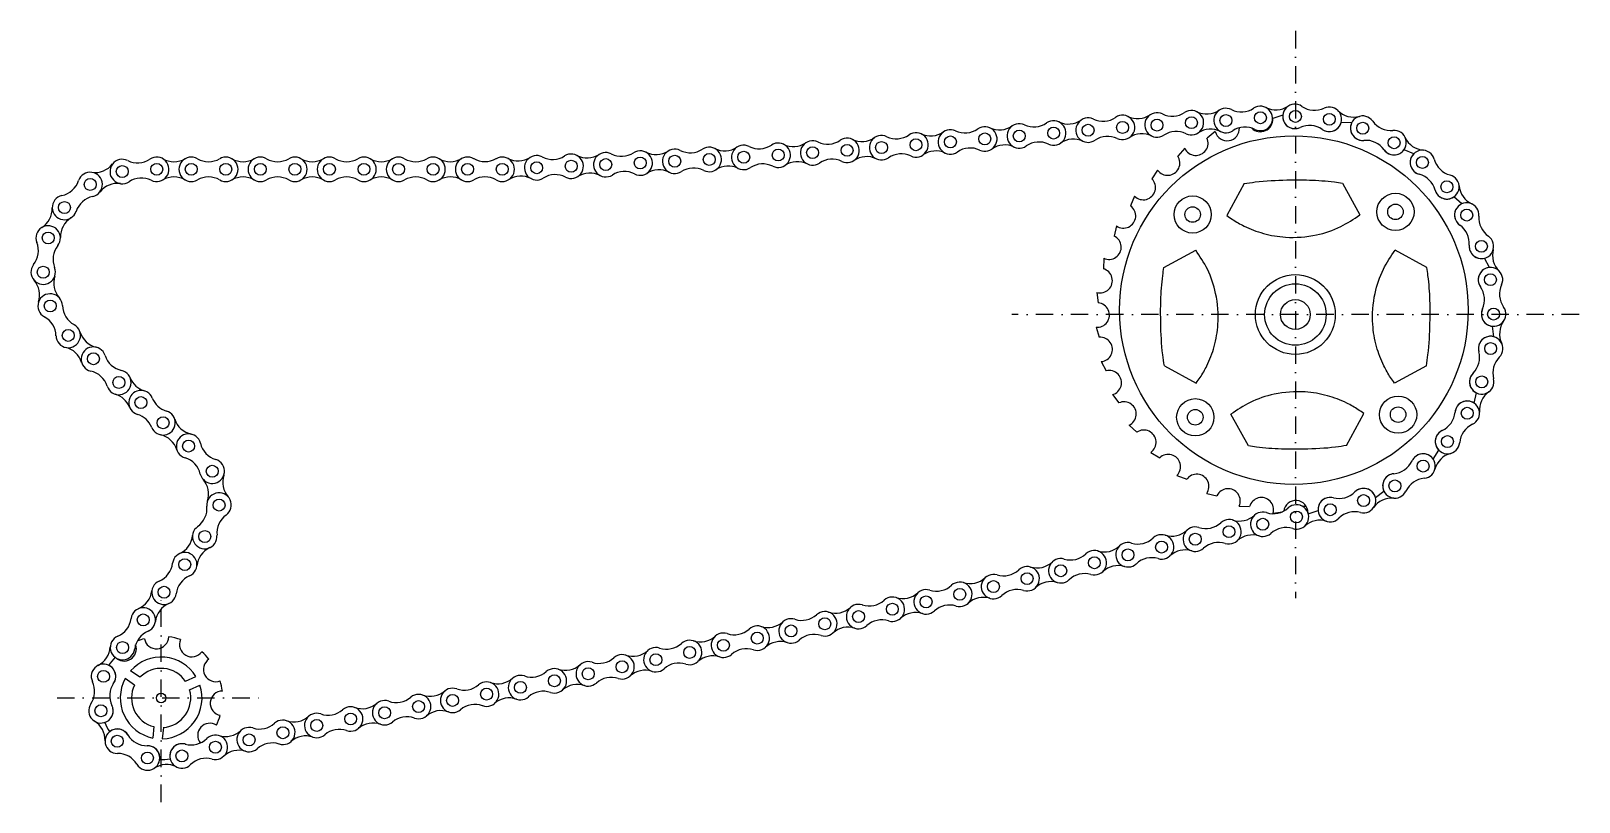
# Model space of a CAD drawing. Header units: millimetres. Extents: x -462 to 104, y -178 to 104.
import ezdxf

# ---------------------------------------------------------------- set-up
doc = ezdxf.new("R2010")
doc.units = ezdxf.units.MM
doc.linetypes.add('DASHDOT2', pattern=[12.7, 6.35, -3.175, 0, -3.175])
for name, color, linetype in [('ceco.net 413 axes', 9, 'DASHDOT2'), ('ceco.net 413 bike chain', 7, 'Continuous'), ('ceco.net 413 bike chain B', 8, 'Continuous'), ('ceco.net 413 chain rings', 5, 'Continuous')]:
    doc.layers.add(name, color=color, linetype=linetype)

msp = doc.modelspace()

# ---------------------------------------------------------------- linework, layer by layer
at = {"layer": 'ceco.net 413 axes'}
for p, q in [((0, 103.58), (0, -103.59)), ((103.59, -0.01), (-103.59, 0)), ((-414.2, -178.06), (-414.2, -102.03)), ((-452.21, -140.05), (-376.19, -140.05))]:
    msp.add_line(p, q, dxfattribs=at)
at = {"layer": 'ceco.net 413 bike chain'}
for centre in [(-12.78, 71.9), (0, 72.38), (-88.27, 66.28), (-75.7, 67.3), (-63.12, 68.34), (-50.53, 69.18), (-37.95, 70.08), (-25.36, 70.87), (12.4, 71.31), (24.59, 68.07), (-151.13, 61.01), (-138.55, 62.03), (-125.98, 63.06), (-113.41, 64.14), (-100.84, 65.22), (36.04, 62.77), (-251.85, 54.76), (-239.25, 55.36), (-226.65, 56.01), (-214.05, 56.65), (-201.46, 57.48), (-188.87, 58.27), (-176.29, 59.13), (-163.7, 59.98), (46.39, 55.55), (-428.41, 52.24), (-415.82, 53.05), (-403.21, 53.05), (-390.59, 53.05), (-377.97, 53.05), (-365.36, 53.05), (-352.74, 53.05), (-340.13, 53.05), (-327.51, 53.05), (-314.9, 53.05), (-302.28, 53.05), (-289.66, 53.05), (-277.06, 53.62), (-264.46, 54.18), (-440.11, 47.52), (55.33, 46.65), (-449.5, 39.09), (62.59, 36.34), (-455.45, 27.97), (67.95, 24.92), (-457.27, 15.48), (71.25, 12.74), (-454.72, 3.13), (72.38, 0.17), (-448.12, -7.63), (71.31, -12.4), (-438.95, -16.14), (68.07, -24.59), (-429.64, -24.8), (-421.57, -32.17), (62.77, -36.04), (-413.51, -39.54), (55.55, -46.39), (-404.19, -48.05), (-395.54, -57.23), (46.65, -55.33), (36.34, -62.59), (-393.04, -69.59), (24.92, -67.95), (0.41, -73.94), (12.75, -71.28), (-398.26, -81.08), (-24.24, -79.31), (-11.92, -76.61), (-48.84, -84.93), (-36.55, -82.06), (-405.58, -91.35), (-73.41, -90.65), (-61.13, -87.78), (-97.97, -96.46), (-85.69, -93.57), (-413.15, -101.44), (-122.54, -102.19), (-110.24, -99.37), (-147.18, -107.61), (-134.85, -104.94), (-420.73, -111.53), (-171.84, -112.95), (-159.5, -110.31), (-208.86, -120.81), (-196.52, -118.19), (-184.18, -115.56), (-428.3, -121.62), (-233.54, -126.06), (-221.2, -123.43), (-435.25, -132.15), (-258.24, -131.21), (-245.88, -128.67), (-282.98, -136.17), (-270.59, -133.78), (-320.17, -143.18), (-307.76, -140.94), (-295.35, -138.64), (-436.19, -144.73), (-344.99, -147.72), (-332.58, -145.47), (-369.72, -152.75), (-357.38, -150.09), (-430.21, -155.84), (-394.39, -158.03), (-382.06, -155.37), (-419.19, -161.97), (-406.6, -161.21)]:
    msp.add_circle(centre, 2.18, dxfattribs=at)
for centre, radius, start, end in [((-50.54, 69.25), 4.47, 63.8114, 303.8114), ((-44.97, 80.57), 8.14, 243.8114, 303.8114), ((-37.95, 70.08), 4.47, 243.8114, 123.8114), ((-25.36, 70.87), 4.47, 63.4299, 303.4299), ((-19.72, 82.16), 8.14, 243.4299, 303.4299), ((-12.77, 71.63), 4.47, 243.4299, 123.4299), ((-0.17, 72.38), 4.47, 55.1372, 295.1372), ((7.04, 82.73), 8.14, 235.1372, 295.1372), ((12.4, 71.31), 4.47, 235.1372, 115.1372), ((-113.41, 64.14), 4.47, 244.9952, 124.9952), ((-100.84, 65.24), 4.47, 64.9147, 304.9147), ((-95.49, 76.66), 8.14, 244.9147, 304.9147), ((-88.27, 66.32), 4.47, 244.9147, 124.9147), ((-75.7, 67.36), 4.47, 64.461, 304.461), ((-70.26, 78.74), 8.14, 244.461, 304.461), ((-63.12, 68.34), 4.47, 244.461, 124.461), ((-18.41, 60.34), 8.14, 63.4299, 123.4299), ((5.19, 60.95), 8.14, 55.1372, 115.1372), ((24.59, 68.07), 4.47, 35.1372, 275.1372), ((34.91, 75.33), 8.14, 215.1372, 275.1372), ((-188.87, 58.19), 4.47, 243.6132, 123.6132), ((-176.28, 59.04), 4.47, 64.1527, 304.1527), ((-170.78, 70.39), 8.14, 244.1527, 304.1527), ((-163.7, 59.95), 4.47, 244.1527, 124.1527), ((-151.12, 60.93), 4.47, 64.7025, 304.7025), ((-145.73, 72.33), 8.14, 244.7025, 304.7025), ((-138.55, 61.96), 4.47, 244.7025, 124.7025), ((-125.98, 63.04), 4.47, 64.9952, 304.9952), ((-120.65, 74.47), 8.14, 244.9952, 304.9952), ((-93.62, 54.89), 8.14, 64.9147, 124.9147), ((-68.56, 56.96), 8.14, 64.461, 124.461), ((-43.52, 58.76), 8.14, 63.8114, 123.8114), ((25.72, 55.5), 8.14, 35.1372, 95.1372), ((36.04, 62.77), 4.47, 215.1372, 95.1372), ((-428.41, 52.24), 4.47, 63.6554, 303.6554), ((-422.81, 63.55), 8.14, 243.6554, 303.6554), ((-415.82, 53.05), 4.47, 243.6554, 123.6554), ((-403.21, 53.05), 4.47, 60, 300), ((-396.9, 63.97), 8.14, 240, 300), ((-390.59, 53.05), 4.47, 240, 120), ((-377.97, 53.05), 4.47, 60, 300), ((-371.67, 63.97), 8.14, 240, 300), ((-365.36, 53.05), 4.47, 240, 120), ((-352.74, 53.05), 4.47, 60, 300), ((-346.43, 63.97), 8.14, 240, 300), ((-340.13, 53.05), 4.47, 240, 120), ((-327.51, 53.05), 4.47, 60, 300), ((-321.2, 63.97), 8.14, 240, 300), ((-314.9, 53.05), 4.47, 240, 120), ((-302.28, 53.06), 4.47, 60, 300), ((-295.97, 63.99), 8.14, 240, 300), ((-289.66, 53.06), 4.47, 240, 120), ((-277.06, 53.61), 4.47, 62.5123, 302.5123), ((-271.24, 64.8), 8.14, 242.5123, 302.5123), ((-264.46, 54.16), 4.47, 242.5123, 122.5123), ((-251.85, 54.73), 4.47, 62.7251, 302.7251), ((-246.07, 65.94), 8.14, 242.7251, 302.7251), ((-239.25, 55.33), 4.47, 242.7251, 122.7251), ((-226.65, 55.97), 4.47, 63.1063, 303.1063), ((-220.94, 67.22), 8.14, 243.1063, 303.1063), ((-214.05, 56.65), 4.47, 243.1063, 123.1063), ((-201.46, 57.39), 4.47, 63.6132, 303.6132), ((-195.85, 68.69), 8.14, 243.6132, 303.6132), ((-169.2, 48.6), 8.14, 64.1527, 124.1527), ((-143.94, 50.56), 8.14, 64.7025, 124.7025), ((-118.74, 52.7), 8.14, 64.9952, 124.9952), ((46.39, 55.55), 4.47, 15.1372, 255.1372), ((58.57, 58.85), 8.14, 195.1372, 255.1372), ((-440.11, 47.52), 4.47, 281.9135, 161.9135), ((-270.28, 42.97), 8.14, 62.5123, 122.5123), ((-245.03, 44.12), 8.14, 62.7251, 122.7251), ((-219.76, 45.4), 8.14, 63.1063, 123.1063), ((-194.48, 46.88), 8.14, 63.6132, 123.6132), ((43.15, 43.36), 8.14, 15.1372, 75.1372), ((55.33, 46.65), 4.47, 195.1372, 75.1372), ((-452.1, 51.43), 8.14, 281.9135, 341.9135), ((-421.42, 41.74), 8.14, 63.6554, 123.6554), ((-396.9, 42.12), 8.14, 60, 120), ((-371.67, 42.12), 8.14, 60, 120), ((-346.43, 42.12), 8.14, 60, 120), ((-321.2, 42.12), 8.14, 60, 120), ((-295.97, 42.14), 8.14, 60, 120), ((-449.5, 39.09), 4.47, 101.9135, 341.9135), ((-437.5, 35.17), 8.14, 101.9135, 161.9135), ((62.59, 36.34), 4.47, 355.1372, 235.1372), ((75.16, 35.27), 8.14, 175.1372, 235.1372), ((-455.45, 27.97), 4.47, 321.729, 201.729), ((55.38, 25.99), 8.14, 355.1372, 55.1372), ((67.95, 24.92), 4.47, 175.1372, 55.1372), ((-467.17, 23.3), 8.14, 321.729, 21.729), ((-445.55, 20.15), 8.14, 141.729, 201.729), ((-457.27, 15.48), 4.47, 141.729, 21.729), ((71.25, 12.74), 4.47, 335.1372, 215.1372), ((-454.72, 3.13), 4.47, 1.5445, 241.5445), ((60.93, 5.48), 8.14, 335.1372, 35.1372), ((82.69, 7.43), 8.14, 155.1372, 215.1372), ((-442.11, 3.47), 8.14, 181.5445, 241.5445), ((72.38, 0.17), 4.47, 155.1372, 35.1372), ((-460.74, -7.97), 8.14, 1.5445, 61.5445), ((-448.12, -7.63), 4.47, 181.5445, 61.5445), ((71.31, -12.4), 4.47, 315.1372, 195.1372), ((-438.95, -16.29), 4.47, 17.5802, 257.5802), ((-426.92, -12.48), 8.14, 197.5802, 257.5802), ((59.13, -15.69), 8.14, 315.1372, 15.1372), ((80.25, -21.3), 8.14, 135.1372, 195.1372), ((-441.66, -28.61), 8.14, 17.5802, 77.5802), ((-429.64, -24.8), 4.47, 197.5802, 77.5802), ((68.07, -24.59), 4.47, 135.1372, 15.1372), ((-421.57, -32.17), 4.47, 21.9232, 253.2371), ((-409.87, -27.46), 8.14, 201.9232, 253.2371), ((62.77, -36.04), 4.47, 295.1372, 175.1372), ((-425.21, -44.25), 8.14, 21.9232, 73.2371), ((-413.51, -39.54), 4.47, 201.9232, 73.2371), ((50.19, -34.97), 8.14, 295.1372, 355.1372), ((-404.19, -48.05), 4.47, 13.3062, 253.3062), ((55.55, -46.39), 4.47, 115.1372, 355.1372), ((68.12, -47.46), 8.14, 115.1372, 175.1372), ((-391.92, -45.14), 8.14, 193.3062, 253.3062), ((46.65, -55.33), 4.47, 275.1372, 155.1372), ((-407.82, -60.13), 8.14, 13.3062, 73.3062), ((-395.54, -57.23), 4.47, 193.3062, 73.3062), ((35.21, -50.03), 8.14, 275.1372, 335.1372), ((36.34, -62.59), 4.47, 95.1372, 335.1372), ((47.78, -67.9), 8.14, 95.1372, 155.1372), ((-393.04, -69.59), 4.47, 305.5682, 185.5682), ((12.74, -71.25), 4.47, 75.1372, 315.1372), ((15.97, -59.05), 8.14, 255.1372, 315.1372), ((24.92, -67.95), 4.47, 255.1372, 135.1372), ((-405.6, -70.82), 8.14, 305.5682, 5.5682), ((-385.7, -79.85), 8.14, 125.5682, 185.5682), ((-11.92, -76.61), 4.47, 72.2323, 312.2323), ((-8.07, -64.6), 8.14, 252.2323, 312.2323), ((0.41, -73.94), 4.47, 252.2323, 132.2323), ((21.68, -80.14), 8.14, 75.1372, 135.1372), ((-398.26, -81.08), 4.47, 125.5682, 5.5682), ((-36.55, -82.06), 4.47, 72.5812, 312.5812), ((-32.78, -70.03), 8.14, 252.5812, 312.5812), ((-24.24, -79.31), 4.47, 252.5812, 132.5812), ((-3.44, -85.95), 8.14, 72.2323, 132.2323), ((-61.14, -87.74), 4.47, 73.1538, 313.1538), ((-57.48, -75.67), 8.14, 253.1538, 313.1538), ((-48.85, -84.87), 4.47, 253.1538, 133.1538), ((-28.02, -91.35), 8.14, 72.5812, 132.5812), ((-405.58, -91.35), 4.47, 293.1109, 173.1109), ((-85.68, -93.58), 4.47, 73.4273, 313.4273), ((-82.08, -81.49), 8.14, 253.4273, 313.4273), ((-73.41, -90.65), 4.47, 253.4273, 133.4273), ((-52.51, -96.94), 8.14, 73.1538, 133.1538), ((-418.11, -89.84), 8.14, 293.1109, 353.1109), ((-400.63, -102.96), 8.14, 113.1109, 173.1109), ((-110.24, -99.37), 4.47, 73.1728, 313.1728), ((-106.59, -87.3), 8.14, 253.1728, 313.1728), ((-97.96, -96.5), 4.47, 253.1728, 133.1728), ((-77.01, -102.75), 8.14, 73.4273, 133.4273), ((-413.15, -101.44), 4.47, 113.1109, 353.1109), ((-134.85, -104.94), 4.47, 72.603, 312.603), ((-131.08, -92.9), 8.14, 252.603, 312.603), ((-122.54, -102.19), 4.47, 252.603, 132.603), ((-101.61, -108.58), 8.14, 73.1728, 133.1728), ((-420.73, -111.53), 4.47, 293.1109, 173.1109), ((-159.5, -110.31), 4.47, 72.1998, 312.1998), ((-155.65, -98.3), 8.14, 252.1998, 312.1998), ((-147.17, -107.64), 4.47, 252.1998, 132.1998), ((-126.31, -114.23), 8.14, 72.603, 132.603), ((-433.25, -110.02), 8.14, 293.1109, 353.1109), ((-184.18, -115.57), 4.47, 71.9932, 311.9932), ((-180.28, -103.57), 8.14, 251.9932, 311.9932), ((-171.84, -112.95), 4.47, 251.9932, 131.9932), ((-151.03, -119.66), 8.14, 72.1998, 132.1998), ((-428.3, -121.62), 4.47, 113.1109, 353.1109), ((-415.77, -123.14), 8.14, 113.1109, 173.1109), ((-208.86, -120.8), 4.47, 71.9829, 311.9829), ((-204.96, -108.81), 8.14, 251.9829, 311.9829), ((-196.52, -118.18), 4.47, 251.9829, 131.9829), ((-175.74, -124.95), 8.14, 71.9932, 131.9932), ((-245.88, -128.67), 4.47, 251.7974, 131.7974), ((-233.54, -126.06), 4.47, 72.0273, 312.0273), ((-229.65, -114.06), 8.14, 252.0273, 312.0273), ((-221.2, -123.43), 4.47, 252.0273, 132.0273), ((-200.43, -130.18), 8.14, 71.9829, 131.9829), ((-435.25, -132.15), 4.47, 325.7322, 205.7322), ((-270.59, -133.78), 4.47, 251.2721, 131.2721), ((-258.23, -131.25), 4.47, 71.7974, 311.7974), ((-254.29, -119.27), 8.14, 251.7974, 311.7974), ((-225.1, -135.43), 8.14, 72.0273, 132.0273), ((-446.62, -137.63), 8.14, 325.7322, 25.7322), ((-424.83, -139.25), 8.14, 145.7322, 205.7322), ((-303.55, -129.04), 8.14, 250.5033, 310.5033), ((-295.35, -138.64), 4.47, 250.5033, 130.5033), ((-282.97, -136.25), 4.47, 71.2721, 311.2721), ((-278.91, -124.3), 8.14, 251.2721, 311.2721), ((-249.82, -140.66), 8.14, 71.7974, 131.7974), ((-332.59, -145.43), 4.47, 70.2545, 310.2545), ((-328.32, -133.56), 8.14, 250.2545, 310.2545), ((-320.17, -143.19), 4.47, 250.2545, 130.2545), ((-307.76, -140.94), 4.47, 70.5033, 310.5033), ((-274.64, -145.73), 8.14, 71.2721, 131.2721), ((-436.19, -144.73), 4.47, 145.7322, 25.7322), ((-357.38, -150.09), 4.47, 70.8411, 310.8411), ((-353.24, -138.17), 8.14, 250.8411, 310.8411), ((-344.99, -147.72), 4.47, 250.8411, 130.8411), ((-324.43, -155.06), 8.14, 70.2545, 130.2545), ((-299.56, -150.53), 8.14, 70.5033, 130.5033), ((-430.21, -155.84), 4.47, 30.8901, 270.8901), ((-382.08, -155.26), 4.47, 72.1715, 312.1715), ((-378.22, -143.25), 8.14, 252.1715, 312.1715), ((-369.75, -152.6), 4.47, 252.1715, 132.1715), ((-349.13, -159.64), 8.14, 70.8411, 130.8411), ((-419.38, -149.36), 8.14, 210.8901, 270.8901), ((-419.19, -161.97), 4.47, 210.8901, 90.8901), ((-406.6, -161.21), 4.47, 74.6231, 314.6231), ((-403.25, -149.05), 8.14, 254.6231, 314.6231), ((-394.39, -158.03), 4.47, 254.6231, 134.6231), ((-373.61, -164.61), 8.14, 72.1715, 132.1715), ((-430.01, -168.45), 8.14, 30.8901, 90.8901), ((-397.73, -170.19), 8.14, 74.6231, 134.6231)]:
    msp.add_arc(centre, radius, start, end, dxfattribs=at)
at = {"layer": 'ceco.net 413 bike chain B'}
for centre, start, end in [((-32.34, 81.38), 243.5827, 303.5827), ((-7.12, 82.91), 243.3982, 303.3982), ((21.3, 80.25), 225.1372, 285.1372), ((-108.08, 75.57), 245.0016, 305.0016), ((-82.89, 77.73), 244.7345, 304.7345), ((-57.62, 79.69), 244.116, 304.116), ((-5.82, 61.09), 114.556, 123.3982), ((-183.31, 69.51), 243.8796, 303.8796), ((-158.25, 71.33), 244.4327, 304.4327), ((-133.2, 73.39), 244.8955, 304.8955), ((-81.08, 55.95), 64.7345, 124.7345), ((-56.05, 57.9), 64.116, 124.116), ((-30.97, 59.57), 63.5827, 123.5827), ((47.46, 68.12), 205.1372, 265.1372), ((-409.51, 63.97), 240, 300), ((-384.28, 63.97), 240, 300), ((-359.05, 63.97), 240, 300), ((-333.82, 63.97), 240, 300), ((-308.6, 63.98), 240.0751, 300.0751), ((-283.83, 64.25), 242.4689, 302.4689), ((-258.65, 65.36), 242.5977, 302.5977), ((-233.5, 66.56), 242.8947, 302.8947), ((-208.4, 67.93), 243.3536, 303.3536), ((-156.57, 49.55), 64.4327, 124.4327), ((-131.33, 51.61), 64.8955, 124.8955), ((-106.17, 53.8), 65.0016, 125.0016), ((-438.35, 60.01), 262.0058, 322.0058), ((-257.66, 43.53), 62.5977, 122.5977), ((-232.4, 44.74), 62.8947, 122.8947), ((-207.12, 46.11), 63.3536, 123.3536), ((-181.84, 47.71), 63.8796, 123.8796), ((-430.17, 39.75), 82.0058, 142.0058), ((-409.51, 42.12), 60, 120), ((-384.28, 42.12), 60, 120), ((-359.05, 42.12), 60, 120), ((-333.82, 42.12), 60, 120), ((-308.57, 42.13), 60.0751, 120.0751), ((-282.89, 42.42), 62.4689, 122.4689), ((67.9, 47.78), 185.1372, 245.1372), ((-462.11, 38.69), 301.8213, 1.8213), ((-442.84, 28.37), 121.8213, 181.8213), ((80.14, 21.68), 165.1372, 225.1372), ((-466.7, 7.1), 341.6368, 41.6368), ((-445.3, 11.51), 161.6368, 221.6368), ((82.73, -7.04), 145.1372, 205.1372), ((-436.04, -4.01), 196.6473, 256.6473), ((-451.04, -19.9), 16.6473, 76.6473), ((-417.93, -20.09), 201.9232, 253.2371), ((75.33, -34.91), 125.1372, 185.1372), ((-433.28, -36.88), 21.9232, 73.2371), ((-401.48, -35.72), 197.5802, 257.5802), ((-416.22, -51.86), 17.5802, 77.5802), ((58.85, -58.57), 105.1372, 165.1372), ((-405, -65.57), 341.4213, 41.4213), ((-383.58, -61.25), 161.4213, 221.4213), ((35.27, -75.16), 85.1372, 145.1372), ((-20.42, -67.29), 252.3747, 312.3747), ((4.24, -61.92), 252.323, 268.2666), ((-45.13, -72.81), 252.8517, 312.8517), ((8.91, -83.27), 72.323, 132.323), ((-410.82, -79.88), 294.5362, 354.5362), ((-69.8, -78.57), 253.3565, 313.3565), ((-15.74, -88.63), 72.3747, 132.3747), ((-393.02, -92.55), 114.5362, 174.5362), ((-94.34, -84.41), 253.366, 313.366), ((-40.27, -94.12), 72.8517, 132.8517), ((-118.82, -90.13), 252.8782, 312.8782), ((-64.75, -99.83), 73.3565, 133.3565), ((-425.68, -99.93), 293.1109, 353.1109), ((-143.35, -95.62), 252.3768, 312.3768), ((-89.29, -105.67), 73.366, 133.366), ((-408.2, -113.05), 113.1109, 173.1109), ((-167.96, -100.94), 252.072, 312.072), ((-113.95, -111.43), 72.8782, 132.8782), ((-192.62, -106.19), 251.9635, 311.9635), ((-138.67, -116.96), 72.3768, 132.3768), ((-217.31, -111.43), 252.0314, 312.0314), ((-163.39, -122.31), 72.072, 132.072), ((-440.89, -120.86), 296.5399, 356.5399), ((-241.97, -116.68), 251.9493, 311.9493), ((-188.09, -127.57), 71.9635, 131.9635), ((-266.6, -121.82), 251.5717, 311.5717), ((-237.45, -138.06), 71.9493, 131.9493), ((-212.76, -132.8), 72.0314, 132.0314), ((-291.23, -126.71), 250.8986, 310.8986), ((-262.22, -143.22), 71.5717, 131.5717), ((-315.91, -131.31), 250.2745, 310.2745), ((-287.09, -148.17), 70.8986, 130.8986), ((-365.73, -140.64), 251.4479, 311.4479), ((-340.77, -135.83), 250.4433, 310.4433), ((-312.02, -152.81), 70.2745, 130.2745), ((-442.82, -155.46), 358.3111, 58.3111), ((-390.63, -145.98), 252.6853, 312.6853), ((-336.81, -157.32), 70.4433, 130.4433), ((-361.4, -162.05), 71.4479, 131.4479), ((-385.84, -167.3), 72.6853, 132.6853), ((-412.23, -172.5), 63.4691, 123.4691)]:
    msp.add_arc(centre, 8.14, start, end, dxfattribs=at)
at = {"layer": 'ceco.net 413 chain rings'}
for p, q in [((-4.63, 72.79), (-8.28, 71.61)), ((20.55, 69.98), (16.71, 70.12)), ((-29.24, 66.82), (-32.27, 64.46)), ((-40.4, 60.73), (-42.98, 57.88)), ((43.25, 58.73), (39.69, 60.18)), ((-50.33, 52.79), (-52.38, 49.53)), ((-18.71, 47.82), (-25.01, 36.17)), ((17.15, 48), (23.55, 36.4)), ((-58.73, 43.25), (-60.18, 39.69)), ((60.73, 40.4), (57.88, 42.98)), ((-65.35, 32.39), (-66.16, 28.63)), ((-48, 17.14), (-36.41, 23.55)), ((48, 17.14), (36.41, 23.55)), ((-69.98, 20.55), (-70.12, 16.71)), ((70.88, 17.19), (69.08, 20.59)), ((-72.49, 8.08), (-71.96, 4.28)), ((-72.79, -4.63), (-71.61, -8.28)), ((72.49, -8.08), (71.96, -4.28)), ((-70.88, -17.19), (-69.08, -20.59)), ((-47.83, -18.72), (-36.17, -25.01)), ((47.83, -18.72), (36.17, -25.01)), ((-66.82, -29.24), (-64.46, -32.27)), ((65.35, -32.39), (66.16, -28.63)), ((-17.14, -48.01), (-23.55, -36.41)), ((18.72, -47.83), (25.01, -36.18)), ((-60.73, -40.4), (-57.88, -42.98)), ((-52.79, -50.33), (-49.53, -52.38)), ((50.33, -52.79), (52.38, -49.53)), ((-43.25, -58.73), (-39.69, -60.18)), ((-32.39, -65.35), (-28.63, -66.16)), ((29.24, -66.82), (32.27, -64.46)), ((-20.55, -69.98), (-16.71, -70.12)), ((-8.08, -72.49), (-4.72, -72.02)), ((4.73, -72.76), (8.28, -71.61)), ((-423.93, -135.34), (-427.34, -132.96)), ((-421.93, -132.49), (-425.34, -130.11)), ((-405.26, -133.96), (-401.49, -132.21)), ((-403.79, -137.12), (-400.02, -135.37)), ((-416.87, -150.52), (-417.24, -154.66)), ((-413.4, -150.83), (-413.77, -154.97))]:
    msp.add_line(p, q, dxfattribs=at)
for centre, radius in [((-0.55, 1.61), 63.67), ((-37.52, 36.54), 6.8), ((36.55, 37.51), 6.8), ((36.55, 37.51), 2.84), ((-37.52, 36.54), 2.84), ((0, 0), 14.58), ((0, 0), 11.22), ((0, 0), 5.44), ((-36.55, -37.52), 6.8), ((37.52, -36.55), 6.8), ((37.52, -36.55), 2.84), ((-36.55, -37.52), 2.84), ((-414.2, -140.05), 1.74)]:
    msp.add_circle(centre, radius, dxfattribs=at)
for centre, radius, start, end in [((-24.92, 67.95), 4.47, 194.6767, 3.5475), ((-12.74, 71.25), 4.47, 224.7799, 4.6878), ((-0.17, 72.38), 4.47, 174.6767, 295.1372), ((12.4, 71.31), 4.47, 235.1372, 344.6878), ((24.59, 68.07), 4.47, 154.6767, 275.1372), ((-36.34, 62.59), 4.47, 204.6767, 24.6878), ((-46.65, 55.33), 4.47, 214.6767, 34.6878), ((36.04, 62.77), 4.47, 215.1372, 324.6878), ((46.39, 55.55), 4.47, 134.6767, 255.1372), ((-55.55, 46.39), 4.47, 224.6767, 44.6878), ((55.33, 46.65), 4.47, 195.1372, 304.6878), ((-62.77, 36.04), 4.47, 234.6767, 54.6878), ((62.59, 36.34), 4.47, 114.6767, 235.1372), ((-68.07, 24.59), 4.47, 244.6767, 64.6878), ((67.95, 24.92), 4.47, 175.1372, 284.6878), ((71.25, 12.74), 4.47, 94.6767, 215.1372), ((-71.31, 12.4), 4.47, 254.6767, 74.6878), ((-72.38, -0.17), 4.47, 264.6767, 84.6878), ((72.38, 0.17), 4.47, 155.1372, 264.6878), ((-71.25, -12.74), 4.47, 274.6767, 94.6878), ((71.31, -12.4), 4.47, 74.6767, 195.1372), ((-67.95, -24.92), 4.47, 284.6767, 104.6878), ((68.07, -24.59), 4.47, 135.1372, 244.6878), ((-62.59, -36.34), 4.47, 294.6767, 114.6878), ((62.77, -36.04), 4.47, 54.6767, 175.1372), ((-55.33, -46.65), 4.47, 304.6767, 124.6878), ((55.55, -46.39), 4.47, 115.1372, 224.6878), ((46.65, -55.33), 4.47, 34.6767, 155.1372), ((-46.39, -55.55), 4.47, 314.6767, 134.6878), ((-36.04, -62.77), 4.47, 324.6767, 144.6878), ((36.34, -62.59), 4.47, 95.1372, 204.6878), ((-24.59, -68.07), 4.47, 334.6767, 154.6878), ((-12.4, -71.31), 4.47, 344.6767, 164.6878), ((12.74, -71.25), 4.47, 75.1372, 184.6878), ((24.92, -67.95), 4.47, 14.6767, 135.1372), ((0.17, -72.38), 4.47, 358.5456, 172.5788), ((-414.2, -140.05), 22.49, 105.8102, 112.9894), ((-415.92, -117.62), 4.47, 190.105, 358.6946), ((-414.2, -140.05), 22.49, 71.5623, 82.9894), ((-403.01, -120.54), 4.47, 155.8571, 324.4467), ((-427.73, -122.08), 4.47, 222.6853, 19.4799), ((-414.2, -140.05), 22.49, 39.0191, 48.7415), ((-414.2, -140.05), 22.49, 138.3889, 148.1468), ((-435.27, -132.19), 4.47, 322.7328, 63.852), ((-414.2, -140.05), 14.93, 31.6573, 138.2572), ((-414.2, -140.05), 10.81, 34.227, 135.6875), ((-394.27, -129.62), 4.47, 123.3139, 291.9035), ((-414.2, -140.05), 14.93, 151.6573, 258.2572), ((-414.2, -140.05), 10.81, 154.227, 255.6875), ((-414.2, -140.05), 14.93, 271.6573, 18.2572), ((-414.2, -140.05), 22.49, 6.4403, 16.1983), ((-414.2, -140.05), 10.81, 274.227, 15.6875), ((-391.79, -141.99), 4.47, 90.7351, 259.3247), ((-436.18, -144.77), 4.47, 287.8412, 12.5227), ((-414.2, -140.05), 22.49, 333.8615, 343.6195), ((-414.2, -140.05), 22.49, 203.5464, 213.3044), ((-430.18, -155.87), 4.47, 27.911, 129.0096), ((-396.37, -153.75), 4.47, 58.1563, 217.5398), ((-419.14, -161.98), 4.47, 352.9987, 77.3149), ((-406.55, -161.2), 4.47, 69.8669, 194.1671), ((-414.2, -140.05), 22.49, 268.7039, 278.4619)]:
    msp.add_arc(centre, radius, start, end, dxfattribs=at)
for points, knots in [([(-18.71, 47.82), (-17.38, 48.04), (-12.2, 48.86), (-4.22, 49.19), (5.44, 49.24), (12.19, 48.74), (16.18, 48.15), (17.15, 48)], [0, 0, 0, 0, 4.064097, 15.707882, 23.893074, 33.049503, 35.985954, 35.985954, 35.985954, 35.985954]), ([(-25.01, 36.17), (-24.34, 35.69), (-22.35, 34.26), (-18.01, 31.81), (-11.54, 29.34), (-2.57, 27.8), (7.15, 28.55), (16.4, 31.61), (21.28, 34.88), (23.55, 36.4)], [0, 0, 0, 0, 2.461813, 7.354528, 14.912377, 23.128258, 34.454252, 43.796952, 51.997016, 51.997016, 51.997016, 51.997016]), ([(-36.17, -25.01), (-35.7, -24.35), (-34.27, -22.35), (-31.82, -18.01), (-29.34, -11.54), (-27.81, -2.57), (-28.56, 7.14), (-31.62, 16.39), (-34.88, 21.27), (-36.41, 23.55)], [0, 0, 0, 0, 2.461813, 7.354528, 14.912377, 23.128258, 34.454252, 43.796952, 51.997016, 51.997016, 51.997016, 51.997016]), ([(36.17, -25.01), (35.7, -24.35), (34.27, -22.35), (31.82, -18.01), (29.34, -11.54), (27.81, -2.57), (28.56, 7.14), (31.62, 16.39), (34.88, 21.27), (36.41, 23.55)], [0, 0, 0, 0, 2.461813, 7.354528, 14.912377, 23.128258, 34.454252, 43.796952, 51.997016, 51.997016, 51.997016, 51.997016]), ([(-47.83, -18.72), (-48.04, -17.38), (-48.86, -12.21), (-49.19, -4.23), (-49.25, 5.43), (-48.75, 12.19), (-48.15, 16.17), (-48, 17.14)], [0, 0, 0, 0, 4.064097, 15.707882, 23.893074, 33.049503, 35.985954, 35.985954, 35.985954, 35.985954]), ([(47.83, -18.72), (48.04, -17.38), (48.86, -12.21), (49.19, -4.23), (49.25, 5.43), (48.75, 12.19), (48.15, 16.17), (48, 17.14)], [0, 0, 0, 0, 4.064097, 15.707882, 23.893074, 33.049503, 35.985954, 35.985954, 35.985954, 35.985954]), ([(25.01, -36.18), (24.34, -35.7), (22.35, -34.27), (18.01, -31.82), (11.54, -29.35), (2.57, -27.81), (-7.15, -28.56), (-16.4, -31.62), (-21.27, -34.89), (-23.55, -36.41)], [0, 0, 0, 0, 2.461813, 7.354528, 14.912377, 23.128258, 34.454252, 43.796952, 51.997016, 51.997016, 51.997016, 51.997016]), ([(18.72, -47.83), (17.38, -48.05), (12.2, -48.87), (4.23, -49.2), (-5.43, -49.25), (-12.19, -48.75), (-16.18, -48.15), (-17.14, -48.01)], [0, 0, 0, 0, 4.064097, 15.707882, 23.893074, 33.049503, 35.985954, 35.985954, 35.985954, 35.985954])]:
    msp.add_open_spline(points, degree=3, knots=knots, dxfattribs=at)

doc.saveas('drawing.dxf')
